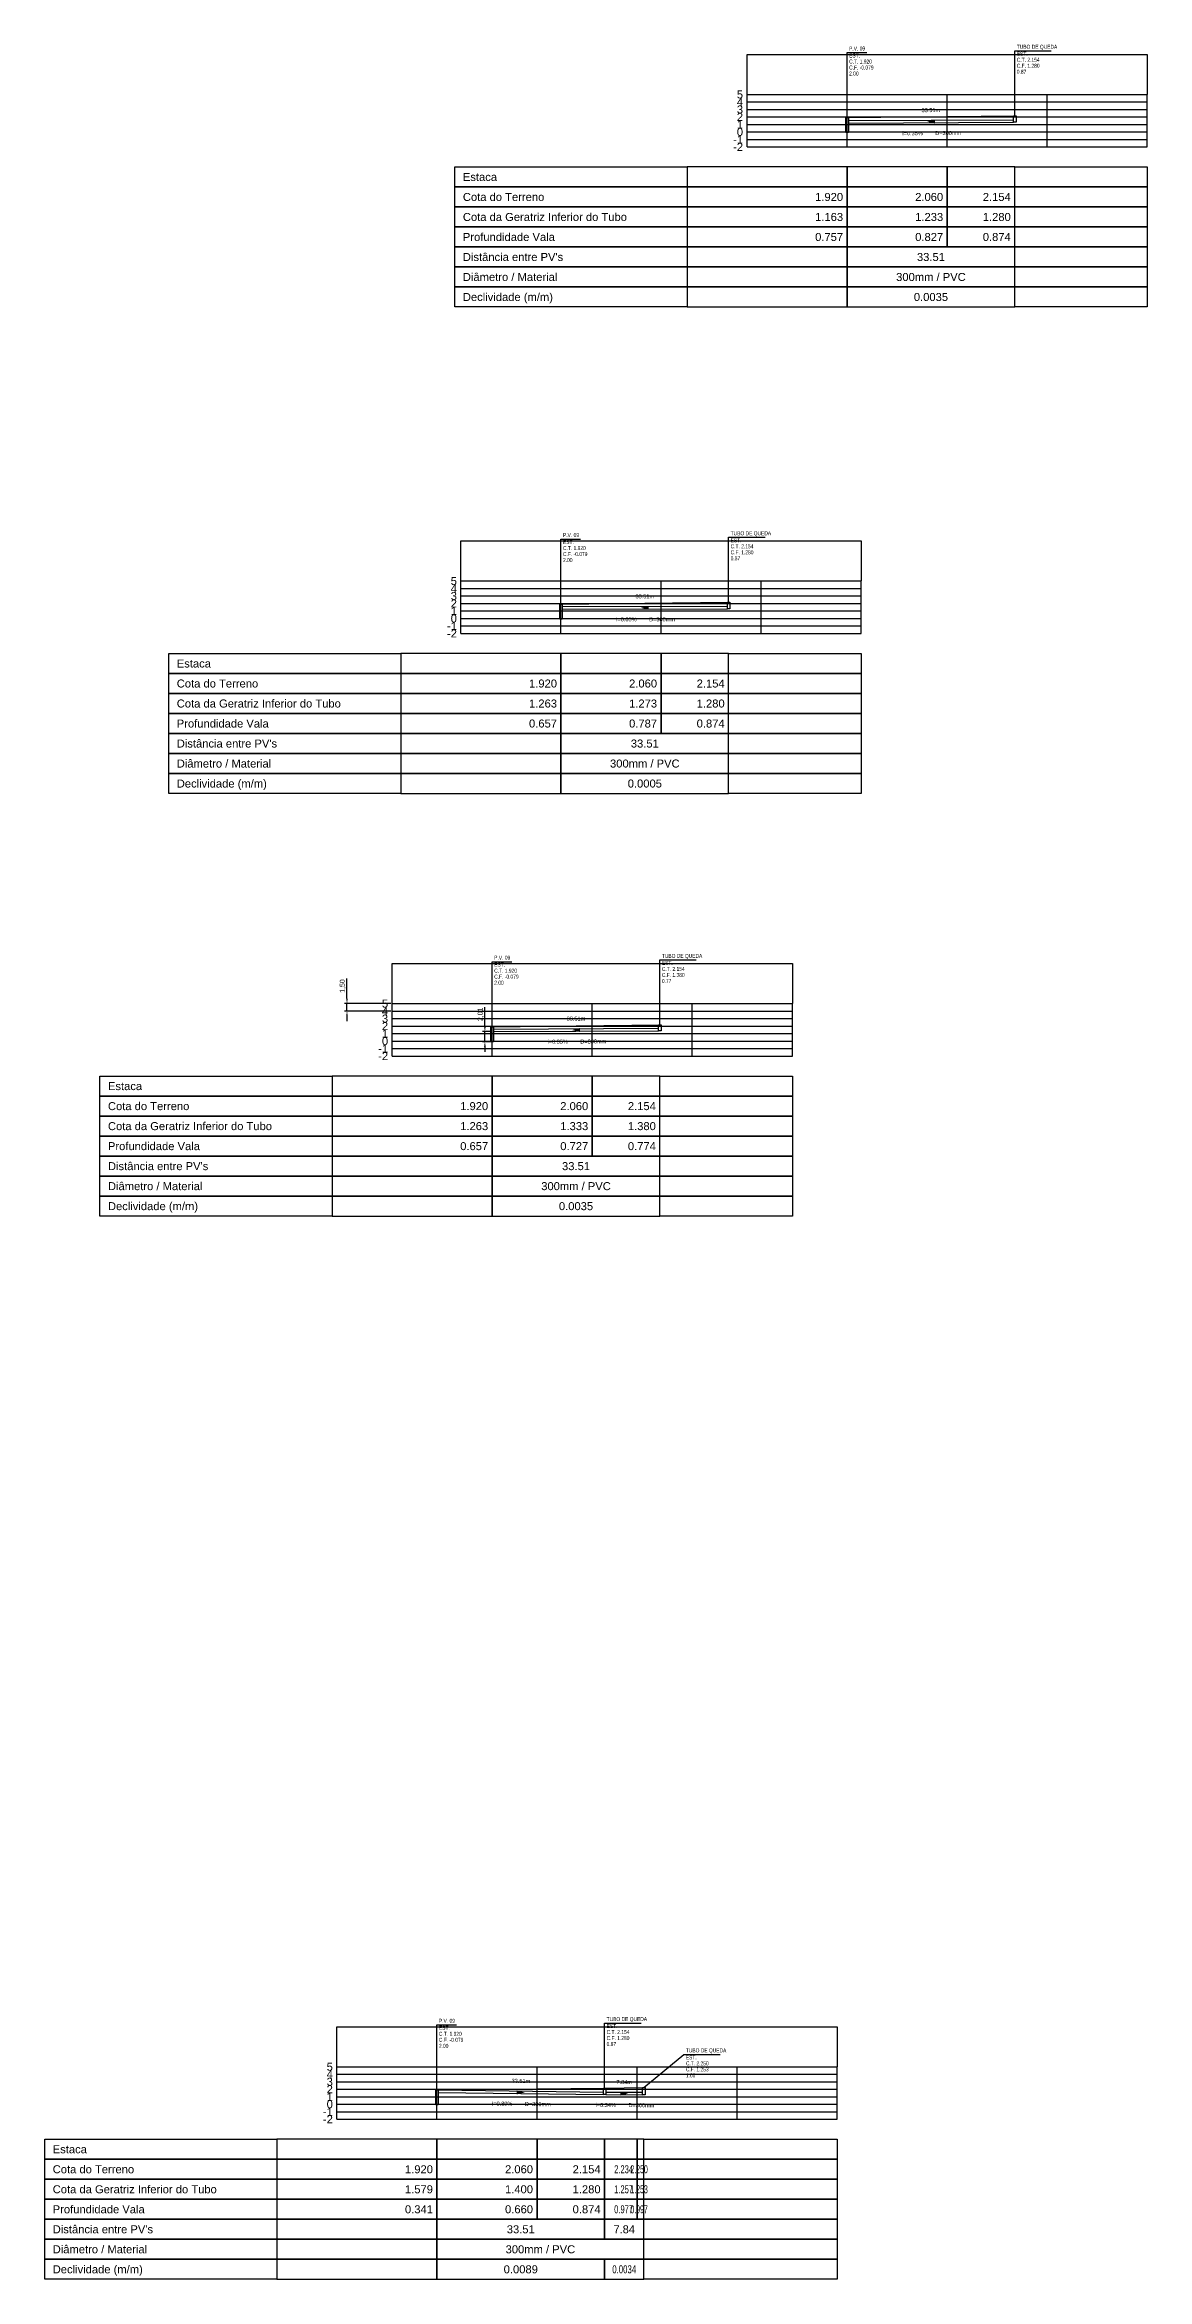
# Model space of a CAD drawing. Extents: x -160 to 364724, y -100 to 7353297.
# Drawn here: x 360011.9 to 360232.3, y 7350065.2 to 7350512 of the extents above; entities that cross this region are included whole.
import ezdxf
from ezdxf.enums import TextEntityAlignment as Align

# ---------------------------------------------------------------- set-up
doc = ezdxf.new("R2010")
doc.units = 0
doc.header["$LTSCALE"] = 5
for name, color, linetype in [('Linha_Obrigatória', 1, 'Continuous'), ('PS_IND_COMPRIMENTO', 7, 'Continuous'), ('PS_IND_DIAMETRO', 7, 'Continuous'), ('PS_IND_FLUXO', 3, 'Continuous'), ('PS_IND_INCLINACAO', 7, 'Continuous'), ('PS_PERFIL_CAIXAS', 7, 'Continuous'), ('PS_PERFIL_COTA_LIN', 7, 'Continuous'), ('PS_PERFIL_COTA_TXT', 5, 'Continuous'), ('PS_PERFIL_GRADE', 8, 'Continuous'), ('PS_PERFIL_TERRENO', 3, 'Continuous'), ('PS_PERFIL_TUBO', 7, 'Continuous'), ('PS_PONTOS_IDENTIFICACAO_LIN', 7, 'Continuous'), ('PS_PONTOS_IDENTIFICACAO_TXT', 7, 'Continuous')]:
    doc.layers.add(name, color=color, linetype=linetype)
doc.styles.get("Standard").update_dxf_attribs({"font": 'arial.ttf'})
doc.dimstyles.new('ISO-25', dxfattribs={"dimtxt": 2.5, "dimasz": 2.5, "dimexe": 1.25, "dimexo": 0.625, "dimtad": 1, "dimtxsty": 'Standard', "dimcen": 2.5, "dimadec": 0, "dimazin": 0, "dimtfac": 1, "dimtmove": 0, "dimatfit": 3, "dimfxl": 1, "dimarcsym": 0})

# ---------------------------------------------------------------- blocks, each defined once
blk = doc.blocks.new('*U311')
at = {"layer": 'PS_PERFIL_GRADE', "linetype": 'Continuous'}
for p, q in [((0, 0), (0, 10.5)), ((0, 10.5), (80, 10.5)), ((0, 9), (80, 9)), ((20, 0), (20, 10.5)), ((40, 0), (40, 10.5)), ((60, 0), (60, 10.5)), ((80, 0), (80, 10.5)), ((0, 7.5), (80, 7.5)), ((0, 6), (80, 6)), ((0, 4.5), (80, 4.5)), ((0, 3), (80, 3)), ((0, 1.5), (80, 1.5)), ((0, 0), (80, 0))]:
    blk.add_line(p, q, dxfattribs=at)
blk.add_lwpolyline([(0, 10.5), (0, 18.5), (80, 18.5), (80, 10.5)], dxfattribs=at)
at = {"layer": 'PS_PERFIL_GRADE'}
for s, p in [('4', (-0.8, 9)), ('5', (-0.8, 10.5)), ('3', (-0.8, 7.5)), ('2', (-0.8, 6)), ('1', (-0.8, 4.5)), ('-1', (-0.8, 1.5)), ('-2', (-0.8, 0)), ('0', (-0.8, 3))]:
    blk.add_text(s, height=1.6, dxfattribs=at).set_placement(p, align=Align.MIDDLE_RIGHT)
blk = doc.blocks.new('*U312')
at = {"layer": 'PS_PERFIL_GRADE', "linetype": 'Continuous'}
for p, q in [((0, 0), (0, 10.5)), ((0, 10.5), (80, 10.5)), ((0, 9), (80, 9)), ((20, 0), (20, 10.5)), ((40, 0), (40, 10.5)), ((60, 0), (60, 10.5)), ((80, 0), (80, 10.5)), ((0, 7.5), (80, 7.5)), ((0, 6), (80, 6)), ((0, 4.5), (80, 4.5)), ((0, 3), (80, 3)), ((0, 1.5), (80, 1.5)), ((0, 0), (80, 0))]:
    blk.add_line(p, q, dxfattribs=at)
blk.add_lwpolyline([(0, 10.5), (0, 18.5), (80, 18.5), (80, 10.5)], dxfattribs=at)
at = {"layer": 'PS_PERFIL_GRADE'}
for s, p in [('4', (-0.8, 9)), ('5', (-0.8, 10.5)), ('3', (-0.8, 7.5)), ('2', (-0.8, 6)), ('1', (-0.8, 4.5)), ('-1', (-0.8, 1.5)), ('-2', (-0.8, 0)), ('0', (-0.8, 3))]:
    blk.add_text(s, height=1.6, dxfattribs=at).set_placement(p, align=Align.MIDDLE_RIGHT)
blk = doc.blocks.new('*U313')
at = {"layer": 'PS_PERFIL_GRADE', "linetype": 'Continuous'}
for p, q in [((0, 0), (0, 10.5)), ((0, 10.5), (80, 10.5)), ((0, 9), (80, 9)), ((20, 0), (20, 10.5)), ((40, 0), (40, 10.5)), ((60, 0), (60, 10.5)), ((80, 0), (80, 10.5)), ((0, 7.5), (80, 7.5)), ((0, 6), (80, 6)), ((0, 4.5), (80, 4.5)), ((0, 3), (80, 3)), ((0, 1.5), (80, 1.5)), ((0, 0), (80, 0))]:
    blk.add_line(p, q, dxfattribs=at)
blk.add_lwpolyline([(0, 10.5), (0, 18.5), (80, 18.5), (80, 10.5)], dxfattribs=at)
at = {"layer": 'PS_PERFIL_GRADE'}
for s, p in [('4', (-0.8, 9)), ('5', (-0.8, 10.5)), ('3', (-0.8, 7.5)), ('2', (-0.8, 6)), ('1', (-0.8, 4.5)), ('-1', (-0.8, 1.5)), ('-2', (-0.8, 0)), ('0', (-0.8, 3))]:
    blk.add_text(s, height=1.6, dxfattribs=at).set_placement(p, align=Align.MIDDLE_RIGHT)
blk = doc.blocks.new('*D314')
at = {"layer": 'Defpoints', "color": 0, "transparency": 16777216}
for p in [(360072.32, 7350320.31), (360081.34, 7350320.31), (360081.34, 7350318.81)]:
    blk.add_point(p, dxfattribs=at)
at = {"layer": 'Linha_Obrigatória', "color": 0, "lineweight": -2, "transparency": 16777216}
for p, q in [((360072.32, 7350321.31), (360072.32, 7350325.31)), ((360081.09, 7350320.31), (360071.82, 7350320.31)), ((360081.09, 7350318.81), (360071.82, 7350318.81)), ((360072.32, 7350318.81), (360072.32, 7350320.31)), ((360072.32, 7350317.81), (360072.32, 7350316.81))]:
    blk.add_line(p, q, dxfattribs=at)
at = {"layer": 'Linha_Obrigatória', "color": 0, "transparency": 16777216}
for points in [[(360072.15, 7350321.31), (360072.48, 7350321.31), (360072.32, 7350320.31)], [(360072.15, 7350317.81), (360072.48, 7350317.81), (360072.32, 7350318.81)]]:
    blk.add_solid(points, dxfattribs=at)
at = {"layer": 'Linha_Obrigatória', "color": 0, "transparency": 16777216, "insert": (360071.47, 7350323.81), "char_height": 1, "attachment_point": 5, "rotation": 90}
blk.add_mtext('1,50', dxfattribs=at)
blk = doc.blocks.new('*D315')
at = {"layer": 'Defpoints', "color": 0, "transparency": 16777216}
for p in [(360099.88, 7350314.7), (360101.59, 7350314.7), (360101.59, 7350312.69)]:
    blk.add_point(p, dxfattribs=at)
at = {"layer": 'Linha_Obrigatória', "color": 0, "lineweight": -2, "transparency": 16777216}
for p, q in [((360099.88, 7350315.7), (360099.88, 7350319.62)), ((360101.34, 7350314.7), (360099.38, 7350314.7)), ((360101.34, 7350312.69), (360099.38, 7350312.69)), ((360099.88, 7350312.69), (360099.88, 7350314.7)), ((360099.88, 7350311.69), (360099.88, 7350310.69))]:
    blk.add_line(p, q, dxfattribs=at)
at = {"layer": 'Linha_Obrigatória', "color": 0, "transparency": 16777216}
for points in [[(360099.72, 7350315.7), (360100.05, 7350315.7), (360099.88, 7350314.7)], [(360099.72, 7350311.69), (360100.05, 7350311.69), (360099.88, 7350312.69)]]:
    blk.add_solid(points, dxfattribs=at)
at = {"layer": 'Linha_Obrigatória', "color": 0, "transparency": 16777216, "insert": (360099.03, 7350318.16), "char_height": 1, "attachment_point": 5, "rotation": 90}
blk.add_mtext('2,01', dxfattribs=at)
blk = doc.blocks.new('*U320')
at = {"layer": 'PS_PERFIL_GRADE', "linetype": 'Continuous'}
for p, q in [((0, 0), (0, 10.5)), ((0, 10.5), (100, 10.5)), ((0, 9), (100, 9)), ((20, 0), (20, 10.5)), ((40, 0), (40, 10.5)), ((60, 0), (60, 10.5)), ((80, 0), (80, 10.5)), ((100, 0), (100, 10.5)), ((0, 7.5), (100, 7.5)), ((0, 6), (100, 6)), ((0, 4.5), (100, 4.5)), ((0, 3), (100, 3)), ((0, 1.5), (100, 1.5)), ((0, 0), (100, 0))]:
    blk.add_line(p, q, dxfattribs=at)
blk.add_lwpolyline([(0, 10.5), (0, 18.5), (100, 18.5), (100, 10.5)], dxfattribs=at)
at = {"layer": 'PS_PERFIL_GRADE'}
for s, p in [('4', (-0.8, 9)), ('5', (-0.8, 10.5)), ('3', (-0.8, 7.5)), ('2', (-0.8, 6)), ('1', (-0.8, 4.5)), ('-1', (-0.8, 1.5)), ('-2', (-0.8, 0)), ('0', (-0.8, 3))]:
    blk.add_text(s, height=1.6, dxfattribs=at).set_placement(p, align=Align.MIDDLE_RIGHT)

msp = doc.modelspace()

# ---------------------------------------------------------------- linework, layer by layer
at = {"layer": 'PS_IND_FLUXO'}
for points in [[(360189.837, 7350496.643, 0.8, 0, 0), (360188.237, 7350496.635, 0, 0, 0)], [(360132.65, 7350399.436, 0.8, 0, 0), (360131.05, 7350399.435, 0, 0, 0)], [(360118.896, 7350315.02, 0.8, 0, 0), (360117.296, 7350315.011, 0, 0, 0)], [(360106.256, 7350102.627, 0.8, 0, 0), (360107.856, 7350102.605, 0, 0, 0)], [(360126.931, 7350102.376, 0.8, 0, 0), (360128.531, 7350102.367, 0, 0, 0)]]:
    msp.add_lwpolyline(points, format="xyseb", dxfattribs=at)
at = {"layer": 'PS_PERFIL_CAIXAS', "linetype": 'Continuous'}
for points in [[(360172.031, 7350497.462), (360172.531, 7350497.462), (360172.531, 7350494.463), (360172.031, 7350494.463)], [(360205.543, 7350497.813), (360206.043, 7350497.813), (360206.043, 7350496.502), (360205.543, 7350496.502)], [(360114.844, 7350400.183), (360115.344, 7350400.183), (360115.344, 7350397.185), (360114.844, 7350397.185)], [(360148.356, 7350400.535), (360148.856, 7350400.535), (360148.856, 7350399.223), (360148.356, 7350399.223)], [(360101.09, 7350315.688), (360101.59, 7350315.688), (360101.59, 7350312.69), (360101.09, 7350312.69)], [(360134.602, 7350316.039), (360135.102, 7350316.039), (360135.102, 7350314.878), (360134.602, 7350314.878)], [(360090.049, 7350103.127), (360090.549, 7350103.127), (360090.549, 7350100.128), (360090.049, 7350100.128)], [(360123.562, 7350103.478), (360124.062, 7350103.478), (360124.062, 7350102.167), (360123.562, 7350102.167)], [(360131.4, 7350103.622), (360131.9, 7350103.622), (360131.9, 7350102.126), (360131.4, 7350102.126)]]:
    msp.add_lwpolyline(points, close=True, dxfattribs=at)
at = {"layer": 'PS_PERFIL_COTA_LIN', "linetype": 'Continuous'}
for points in [[(360140.281, 7350487.582), (360140.281, 7350483.582), (360093.881, 7350483.582), (360093.881, 7350487.582)], [(360140.281, 7350487.582), (360140.281, 7350483.582), (360172.281, 7350483.582), (360172.281, 7350487.582)], [(360172.281, 7350487.582), (360172.281, 7350483.582), (360192.281, 7350483.582), (360192.281, 7350487.582)], [(360192.281, 7350487.582), (360192.281, 7350483.582), (360205.793, 7350483.582), (360205.793, 7350487.582)], [(360232.281, 7350487.582), (360232.281, 7350483.582), (360205.793, 7350483.582), (360205.793, 7350487.582)], [(360140.281, 7350483.582), (360140.281, 7350479.582), (360093.881, 7350479.582), (360093.881, 7350483.582)], [(360140.281, 7350483.582), (360140.281, 7350479.582), (360172.281, 7350479.582), (360172.281, 7350483.582)], [(360172.281, 7350483.582), (360172.281, 7350479.582), (360192.281, 7350479.582), (360192.281, 7350483.582)], [(360192.281, 7350483.582), (360192.281, 7350479.582), (360205.793, 7350479.582), (360205.793, 7350483.582)], [(360232.281, 7350483.582), (360232.281, 7350479.582), (360205.793, 7350479.582), (360205.793, 7350483.582)], [(360140.281, 7350479.582), (360140.281, 7350475.582), (360093.881, 7350475.582), (360093.881, 7350479.582)], [(360140.281, 7350479.582), (360140.281, 7350475.582), (360172.281, 7350475.582), (360172.281, 7350479.582)], [(360172.281, 7350479.582), (360172.281, 7350475.582), (360192.281, 7350475.582), (360192.281, 7350479.582)], [(360192.281, 7350479.582), (360192.281, 7350475.582), (360205.793, 7350475.582), (360205.793, 7350479.582)], [(360232.281, 7350479.582), (360232.281, 7350475.582), (360205.793, 7350475.582), (360205.793, 7350479.582)], [(360140.281, 7350475.582), (360140.281, 7350471.582), (360093.881, 7350471.582), (360093.881, 7350475.582)], [(360140.281, 7350475.582), (360140.281, 7350471.582), (360172.281, 7350471.582), (360172.281, 7350475.582)], [(360172.281, 7350475.582), (360172.281, 7350471.582), (360192.281, 7350471.582), (360192.281, 7350475.582)], [(360192.281, 7350475.582), (360192.281, 7350471.582), (360205.793, 7350471.582), (360205.793, 7350475.582)], [(360232.281, 7350475.582), (360232.281, 7350471.582), (360205.793, 7350471.582), (360205.793, 7350475.582)], [(360140.281, 7350471.582), (360140.281, 7350467.582), (360093.881, 7350467.582), (360093.881, 7350471.582)], [(360140.281, 7350471.582), (360140.281, 7350467.582), (360172.281, 7350467.582), (360172.281, 7350471.582)], [(360172.281, 7350471.582), (360172.281, 7350467.582), (360205.793, 7350467.582), (360205.793, 7350471.582)], [(360232.281, 7350471.582), (360232.281, 7350467.582), (360205.793, 7350467.582), (360205.793, 7350471.582)], [(360140.281, 7350467.582), (360140.281, 7350463.582), (360093.881, 7350463.582), (360093.881, 7350467.582)], [(360140.281, 7350467.582), (360140.281, 7350463.582), (360172.281, 7350463.582), (360172.281, 7350467.582)], [(360172.281, 7350467.582), (360172.281, 7350463.582), (360205.793, 7350463.582), (360205.793, 7350467.582)], [(360232.281, 7350467.582), (360232.281, 7350463.582), (360205.793, 7350463.582), (360205.793, 7350467.582)], [(360140.281, 7350463.582), (360140.281, 7350459.582), (360093.881, 7350459.582), (360093.881, 7350463.582)], [(360140.281, 7350463.582), (360140.281, 7350459.582), (360172.281, 7350459.582), (360172.281, 7350463.582)], [(360172.281, 7350463.582), (360172.281, 7350459.582), (360205.793, 7350459.582), (360205.793, 7350463.582)], [(360232.281, 7350463.582), (360232.281, 7350459.582), (360205.793, 7350459.582), (360205.793, 7350463.582)], [(360083.094, 7350390.303), (360083.094, 7350386.303), (360036.694, 7350386.303), (360036.694, 7350390.303)], [(360083.094, 7350390.303), (360083.094, 7350386.303), (360115.094, 7350386.303), (360115.094, 7350390.303)], [(360115.094, 7350390.303), (360115.094, 7350386.303), (360135.094, 7350386.303), (360135.094, 7350390.303)], [(360135.094, 7350390.303), (360135.094, 7350386.303), (360148.606, 7350386.303), (360148.606, 7350390.303)], [(360175.094, 7350390.303), (360175.094, 7350386.303), (360148.606, 7350386.303), (360148.606, 7350390.303)], [(360083.094, 7350386.303), (360083.094, 7350382.303), (360036.694, 7350382.303), (360036.694, 7350386.303)], [(360083.094, 7350386.303), (360083.094, 7350382.303), (360115.094, 7350382.303), (360115.094, 7350386.303)], [(360115.094, 7350386.303), (360115.094, 7350382.303), (360135.094, 7350382.303), (360135.094, 7350386.303)], [(360135.094, 7350386.303), (360135.094, 7350382.303), (360148.606, 7350382.303), (360148.606, 7350386.303)], [(360175.094, 7350386.303), (360175.094, 7350382.303), (360148.606, 7350382.303), (360148.606, 7350386.303)], [(360083.094, 7350382.303), (360083.094, 7350378.303), (360036.694, 7350378.303), (360036.694, 7350382.303)], [(360083.094, 7350382.303), (360083.094, 7350378.303), (360115.094, 7350378.303), (360115.094, 7350382.303)], [(360115.094, 7350382.303), (360115.094, 7350378.303), (360135.094, 7350378.303), (360135.094, 7350382.303)], [(360135.094, 7350382.303), (360135.094, 7350378.303), (360148.606, 7350378.303), (360148.606, 7350382.303)], [(360175.094, 7350382.303), (360175.094, 7350378.303), (360148.606, 7350378.303), (360148.606, 7350382.303)], [(360083.094, 7350378.303), (360083.094, 7350374.303), (360036.694, 7350374.303), (360036.694, 7350378.303)], [(360083.094, 7350378.303), (360083.094, 7350374.303), (360115.094, 7350374.303), (360115.094, 7350378.303)], [(360115.094, 7350378.303), (360115.094, 7350374.303), (360135.094, 7350374.303), (360135.094, 7350378.303)], [(360135.094, 7350378.303), (360135.094, 7350374.303), (360148.606, 7350374.303), (360148.606, 7350378.303)], [(360175.094, 7350378.303), (360175.094, 7350374.303), (360148.606, 7350374.303), (360148.606, 7350378.303)], [(360083.094, 7350374.303), (360083.094, 7350370.303), (360036.694, 7350370.303), (360036.694, 7350374.303)], [(360083.094, 7350370.303), (360083.094, 7350366.303), (360036.694, 7350366.303), (360036.694, 7350370.303)], [(360083.094, 7350374.303), (360083.094, 7350370.303), (360115.094, 7350370.303), (360115.094, 7350374.303)], [(360083.094, 7350370.303), (360083.094, 7350366.303), (360115.094, 7350366.303), (360115.094, 7350370.303)], [(360115.094, 7350374.303), (360115.094, 7350370.303), (360148.606, 7350370.303), (360148.606, 7350374.303)], [(360115.094, 7350370.303), (360115.094, 7350366.303), (360148.606, 7350366.303), (360148.606, 7350370.303)], [(360175.094, 7350374.303), (360175.094, 7350370.303), (360148.606, 7350370.303), (360148.606, 7350374.303)], [(360175.094, 7350370.303), (360175.094, 7350366.303), (360148.606, 7350366.303), (360148.606, 7350370.303)], [(360083.094, 7350366.303), (360083.094, 7350362.303), (360036.694, 7350362.303), (360036.694, 7350366.303)], [(360083.094, 7350366.303), (360083.094, 7350362.303), (360115.094, 7350362.303), (360115.094, 7350366.303)], [(360115.094, 7350366.303), (360115.094, 7350362.303), (360148.606, 7350362.303), (360148.606, 7350366.303)], [(360175.094, 7350366.303), (360175.094, 7350362.303), (360148.606, 7350362.303), (360148.606, 7350366.303)], [(360069.34, 7350305.808), (360069.34, 7350301.808), (360022.94, 7350301.808), (360022.94, 7350305.808)], [(360069.34, 7350305.808), (360069.34, 7350301.808), (360101.34, 7350301.808), (360101.34, 7350305.808)], [(360101.34, 7350305.808), (360101.34, 7350301.808), (360121.34, 7350301.808), (360121.34, 7350305.808)], [(360121.34, 7350305.808), (360121.34, 7350301.808), (360134.852, 7350301.808), (360134.852, 7350305.808)], [(360161.34, 7350305.808), (360161.34, 7350301.808), (360134.852, 7350301.808), (360134.852, 7350305.808)], [(360069.34, 7350301.808), (360069.34, 7350297.808), (360022.94, 7350297.808), (360022.94, 7350301.808)], [(360069.34, 7350301.808), (360069.34, 7350297.808), (360101.34, 7350297.808), (360101.34, 7350301.808)], [(360101.34, 7350301.808), (360101.34, 7350297.808), (360121.34, 7350297.808), (360121.34, 7350301.808)], [(360121.34, 7350301.808), (360121.34, 7350297.808), (360134.852, 7350297.808), (360134.852, 7350301.808)], [(360161.34, 7350301.808), (360161.34, 7350297.808), (360134.852, 7350297.808), (360134.852, 7350301.808)], [(360069.34, 7350297.808), (360069.34, 7350293.808), (360022.94, 7350293.808), (360022.94, 7350297.808)], [(360069.34, 7350297.808), (360069.34, 7350293.808), (360101.34, 7350293.808), (360101.34, 7350297.808)], [(360101.34, 7350297.808), (360101.34, 7350293.808), (360121.34, 7350293.808), (360121.34, 7350297.808)], [(360121.34, 7350297.808), (360121.34, 7350293.808), (360134.852, 7350293.808), (360134.852, 7350297.808)], [(360161.34, 7350297.808), (360161.34, 7350293.808), (360134.852, 7350293.808), (360134.852, 7350297.808)], [(360069.34, 7350293.808), (360069.34, 7350289.808), (360022.94, 7350289.808), (360022.94, 7350293.808)], [(360069.34, 7350293.808), (360069.34, 7350289.808), (360101.34, 7350289.808), (360101.34, 7350293.808)], [(360101.34, 7350293.808), (360101.34, 7350289.808), (360121.34, 7350289.808), (360121.34, 7350293.808)], [(360121.34, 7350293.808), (360121.34, 7350289.808), (360134.852, 7350289.808), (360134.852, 7350293.808)], [(360161.34, 7350293.808), (360161.34, 7350289.808), (360134.852, 7350289.808), (360134.852, 7350293.808)], [(360069.34, 7350289.808), (360069.34, 7350285.808), (360022.94, 7350285.808), (360022.94, 7350289.808)], [(360069.34, 7350285.808), (360069.34, 7350281.808), (360022.94, 7350281.808), (360022.94, 7350285.808)], [(360069.34, 7350289.808), (360069.34, 7350285.808), (360101.34, 7350285.808), (360101.34, 7350289.808)], [(360069.34, 7350285.808), (360069.34, 7350281.808), (360101.34, 7350281.808), (360101.34, 7350285.808)], [(360101.34, 7350289.808), (360101.34, 7350285.808), (360134.852, 7350285.808), (360134.852, 7350289.808)], [(360101.34, 7350285.808), (360101.34, 7350281.808), (360134.852, 7350281.808), (360134.852, 7350285.808)], [(360161.34, 7350289.808), (360161.34, 7350285.808), (360134.852, 7350285.808), (360134.852, 7350289.808)], [(360161.34, 7350285.808), (360161.34, 7350281.808), (360134.852, 7350281.808), (360134.852, 7350285.808)], [(360069.34, 7350281.808), (360069.34, 7350277.808), (360022.94, 7350277.808), (360022.94, 7350281.808)], [(360069.34, 7350281.808), (360069.34, 7350277.808), (360101.34, 7350277.808), (360101.34, 7350281.808)], [(360101.34, 7350281.808), (360101.34, 7350277.808), (360134.852, 7350277.808), (360134.852, 7350281.808)], [(360161.34, 7350281.808), (360161.34, 7350277.808), (360134.852, 7350277.808), (360134.852, 7350281.808)], [(360058.299, 7350093.247), (360058.299, 7350089.247), (360011.899, 7350089.247), (360011.899, 7350093.247)], [(360058.299, 7350089.247), (360058.299, 7350085.247), (360011.899, 7350085.247), (360011.899, 7350089.247)], [(360058.299, 7350093.247), (360058.299, 7350089.247), (360090.299, 7350089.247), (360090.299, 7350093.247)], [(360058.299, 7350089.247), (360058.299, 7350085.247), (360090.299, 7350085.247), (360090.299, 7350089.247)], [(360090.299, 7350093.247), (360090.299, 7350089.247), (360110.299, 7350089.247), (360110.299, 7350093.247)], [(360090.299, 7350089.247), (360090.299, 7350085.247), (360110.299, 7350085.247), (360110.299, 7350089.247)], [(360110.299, 7350093.247), (360110.299, 7350089.247), (360123.812, 7350089.247), (360123.812, 7350093.247)], [(360110.299, 7350089.247), (360110.299, 7350085.247), (360123.812, 7350085.247), (360123.812, 7350089.247)], [(360123.812, 7350093.247), (360123.812, 7350089.247), (360130.299, 7350089.247), (360130.299, 7350093.247)], [(360123.812, 7350089.247), (360123.812, 7350085.247), (360130.299, 7350085.247), (360130.299, 7350089.247)], [(360130.299, 7350093.247), (360130.299, 7350089.247), (360131.65, 7350089.247), (360131.65, 7350093.247)], [(360130.299, 7350089.247), (360130.299, 7350085.247), (360131.65, 7350085.247), (360131.65, 7350089.247)], [(360170.299, 7350093.247), (360170.299, 7350089.247), (360131.65, 7350089.247), (360131.65, 7350093.247)], [(360170.299, 7350089.247), (360170.299, 7350085.247), (360131.65, 7350085.247), (360131.65, 7350089.247)], [(360058.299, 7350085.247), (360058.299, 7350081.247), (360011.899, 7350081.247), (360011.899, 7350085.247)], [(360058.299, 7350085.247), (360058.299, 7350081.247), (360090.299, 7350081.247), (360090.299, 7350085.247)], [(360090.299, 7350085.247), (360090.299, 7350081.247), (360110.299, 7350081.247), (360110.299, 7350085.247)], [(360110.299, 7350085.247), (360110.299, 7350081.247), (360123.812, 7350081.247), (360123.812, 7350085.247)], [(360123.812, 7350085.247), (360123.812, 7350081.247), (360130.299, 7350081.247), (360130.299, 7350085.247)], [(360130.299, 7350085.247), (360130.299, 7350081.247), (360131.65, 7350081.247), (360131.65, 7350085.247)], [(360170.299, 7350085.247), (360170.299, 7350081.247), (360131.65, 7350081.247), (360131.65, 7350085.247)], [(360058.299, 7350081.247), (360058.299, 7350077.247), (360011.899, 7350077.247), (360011.899, 7350081.247)], [(360058.299, 7350081.247), (360058.299, 7350077.247), (360090.299, 7350077.247), (360090.299, 7350081.247)], [(360090.299, 7350081.247), (360090.299, 7350077.247), (360110.299, 7350077.247), (360110.299, 7350081.247)], [(360110.299, 7350081.247), (360110.299, 7350077.247), (360123.812, 7350077.247), (360123.812, 7350081.247)], [(360123.812, 7350081.247), (360123.812, 7350077.247), (360130.299, 7350077.247), (360130.299, 7350081.247)], [(360130.299, 7350081.247), (360130.299, 7350077.247), (360131.65, 7350077.247), (360131.65, 7350081.247)], [(360170.299, 7350081.247), (360170.299, 7350077.247), (360131.65, 7350077.247), (360131.65, 7350081.247)], [(360058.299, 7350077.247), (360058.299, 7350073.247), (360011.899, 7350073.247), (360011.899, 7350077.247)], [(360058.299, 7350077.247), (360058.299, 7350073.247), (360090.299, 7350073.247), (360090.299, 7350077.247)], [(360090.299, 7350077.247), (360090.299, 7350073.247), (360123.812, 7350073.247), (360123.812, 7350077.247)], [(360123.812, 7350077.247), (360123.812, 7350073.247), (360131.65, 7350073.247), (360131.65, 7350077.247)], [(360170.299, 7350077.247), (360170.299, 7350073.247), (360131.65, 7350073.247), (360131.65, 7350077.247)], [(360058.299, 7350073.247), (360058.299, 7350069.247), (360011.899, 7350069.247), (360011.899, 7350073.247)], [(360058.299, 7350073.247), (360058.299, 7350069.247), (360090.299, 7350069.247), (360090.299, 7350073.247)], [(360090.299, 7350073.247), (360090.299, 7350069.247), (360131.65, 7350069.247), (360131.65, 7350073.247)], [(360170.299, 7350073.247), (360170.299, 7350069.247), (360131.65, 7350069.247), (360131.65, 7350073.247)], [(360058.299, 7350069.247), (360058.299, 7350065.247), (360011.899, 7350065.247), (360011.899, 7350069.247)], [(360058.299, 7350069.247), (360058.299, 7350065.247), (360090.299, 7350065.247), (360090.299, 7350069.247)], [(360090.299, 7350069.247), (360090.299, 7350065.247), (360123.812, 7350065.247), (360123.812, 7350069.247)], [(360123.812, 7350069.247), (360123.812, 7350065.247), (360131.65, 7350065.247), (360131.65, 7350069.247)], [(360170.299, 7350069.247), (360170.299, 7350065.247), (360131.65, 7350065.247), (360131.65, 7350069.247)]]:
    msp.add_lwpolyline(points, close=True, dxfattribs=at)
for points in [[(360172.281, 7350471.582), (360192.281, 7350471.582)], [(360192.281, 7350471.582), (360205.793, 7350471.582)], [(360172.281, 7350467.582), (360192.281, 7350467.582)], [(360172.281, 7350467.582), (360192.281, 7350467.582)], [(360192.281, 7350467.582), (360205.793, 7350467.582)], [(360192.281, 7350467.582), (360205.793, 7350467.582)], [(360172.281, 7350463.582), (360192.281, 7350463.582)], [(360172.281, 7350463.582), (360192.281, 7350463.582)], [(360192.281, 7350463.582), (360205.793, 7350463.582)], [(360192.281, 7350463.582), (360205.793, 7350463.582)], [(360172.281, 7350459.582), (360192.281, 7350459.582)], [(360192.281, 7350459.582), (360205.793, 7350459.582)], [(360115.094, 7350374.303), (360135.094, 7350374.303)], [(360115.094, 7350370.303), (360135.094, 7350370.303)], [(360115.094, 7350370.303), (360135.094, 7350370.303)], [(360135.094, 7350374.303), (360148.606, 7350374.303)], [(360135.094, 7350370.303), (360148.606, 7350370.303)], [(360135.094, 7350370.303), (360148.606, 7350370.303)], [(360115.094, 7350366.303), (360135.094, 7350366.303)], [(360115.094, 7350366.303), (360135.094, 7350366.303)], [(360135.094, 7350366.303), (360148.606, 7350366.303)], [(360135.094, 7350366.303), (360148.606, 7350366.303)], [(360115.094, 7350362.303), (360135.094, 7350362.303)], [(360135.094, 7350362.303), (360148.606, 7350362.303)], [(360101.34, 7350289.808), (360121.34, 7350289.808)], [(360101.34, 7350285.808), (360121.34, 7350285.808)], [(360101.34, 7350285.808), (360121.34, 7350285.808)], [(360121.34, 7350289.808), (360134.852, 7350289.808)], [(360121.34, 7350285.808), (360134.852, 7350285.808)], [(360121.34, 7350285.808), (360134.852, 7350285.808)], [(360101.34, 7350281.808), (360121.34, 7350281.808)], [(360101.34, 7350281.808), (360121.34, 7350281.808)], [(360121.34, 7350281.808), (360134.852, 7350281.808)], [(360121.34, 7350281.808), (360134.852, 7350281.808)], [(360101.34, 7350277.808), (360121.34, 7350277.808)], [(360121.34, 7350277.808), (360134.852, 7350277.808)], [(360090.299, 7350077.247), (360110.299, 7350077.247)], [(360110.299, 7350077.247), (360123.812, 7350077.247)], [(360130.299, 7350077.247), (360131.65, 7350077.247)], [(360058.299, 7350073.247), (360090.299, 7350073.247)], [(360090.299, 7350073.247), (360110.299, 7350073.247)], [(360090.299, 7350073.247), (360110.299, 7350073.247)], [(360110.299, 7350073.247), (360123.812, 7350073.247)], [(360110.299, 7350073.247), (360123.812, 7350073.247)], [(360130.299, 7350073.247), (360131.65, 7350073.247)], [(360130.299, 7350073.247), (360131.65, 7350073.247)], [(360058.299, 7350069.247), (360090.299, 7350069.247)], [(360090.299, 7350069.247), (360110.299, 7350069.247)], [(360090.299, 7350069.247), (360110.299, 7350069.247)], [(360110.299, 7350069.247), (360123.812, 7350069.247)], [(360110.299, 7350069.247), (360123.812, 7350069.247)], [(360130.299, 7350069.247), (360131.65, 7350069.247)], [(360130.299, 7350069.247), (360131.65, 7350069.247)], [(360090.299, 7350065.247), (360110.299, 7350065.247)], [(360110.299, 7350065.247), (360123.812, 7350065.247)], [(360130.299, 7350065.247), (360131.65, 7350065.247)]]:
    msp.add_lwpolyline(points, dxfattribs=at)
at = {"layer": 'PS_PERFIL_TERRENO', "linetype": 'Continuous'}
for points in [[(360172.281, 7350497.462), (360205.793, 7350497.813)], [(360115.094, 7350400.183), (360148.606, 7350400.535)], [(360101.34, 7350315.688), (360134.852, 7350316.039)], [(360090.299, 7350103.127), (360123.812, 7350103.478), (360131.65, 7350103.622)]]:
    msp.add_lwpolyline(points, dxfattribs=at)
at = {"layer": 'PS_PERFIL_TUBO', "linetype": 'Continuous'}
for points in [[(360172.531, 7350496.326), (360205.543, 7350496.502), (360205.543, 7350496.952), (360172.531, 7350496.776)], [(360115.344, 7350399.198), (360148.356, 7350399.223), (360148.356, 7350399.673), (360115.344, 7350399.648)], [(360101.59, 7350314.703), (360134.602, 7350314.878), (360134.602, 7350315.328), (360101.59, 7350315.153)], [(360090.549, 7350102.615), (360123.562, 7350102.167), (360123.562, 7350102.617), (360090.549, 7350103.065)], [(360124.062, 7350102.167), (360131.4, 7350102.126), (360131.4, 7350102.576), (360124.062, 7350102.617)]]:
    msp.add_lwpolyline(points, close=True, dxfattribs=at)
at = {"layer": 'PS_PONTOS_IDENTIFICACAO_LIN', "linetype": 'Continuous'}
for points in [[(360172.281, 7350497.462), (360172.281, 7350510.462), (360176.201, 7350510.462)], [(360205.793, 7350497.813), (360205.793, 7350510.813), (360213.073, 7350510.813)], [(360115.094, 7350400.183), (360115.094, 7350413.183), (360119.014, 7350413.183)], [(360148.606, 7350400.535), (360148.606, 7350413.535), (360155.886, 7350413.535)], [(360101.34, 7350315.688), (360101.34, 7350328.688), (360105.26, 7350328.688)], [(360134.852, 7350316.039), (360134.852, 7350329.039), (360142.132, 7350329.039)], [(360090.299, 7350103.127), (360090.299, 7350116.127), (360094.219, 7350116.127)], [(360123.812, 7350103.478), (360123.812, 7350116.478), (360131.092, 7350116.478)], [(360131.65, 7350103.622), (360139.65, 7350110.222), (360146.93, 7350110.222)]]:
    msp.add_lwpolyline(points, dxfattribs=at)

# ---------------------------------------------------------------- block references
at = {"layer": 'PS_PERFIL_GRADE'}
for name, p in [('*U311', (360152.281, 7350491.582)), ('*U312', (360095.094, 7350394.303)), ('*U313', (360081.34, 7350309.808)), ('*U320', (360070.299, 7350097.247))]:
    msp.add_blockref(name, p, dxfattribs=at)

# ---------------------------------------------------------------- texts
at = {"layer": 'PS_IND_COMPRIMENTO', "width": 0.8}
for s, rotation, p in [('33.51m', 0.30459, (360189.025, 7350498.939)), ('33.51m', 0.04426, (360131.848, 7350401.736)), ('33.51m', 0.30459, (360118.084, 7350317.315)), ('33.51m', 359.22164, (360107.087, 7350104.916)), ('7.84m', 359.68379, (360127.744, 7350104.671))]:
    msp.add_text(s, height=0.8, rotation=rotation, dxfattribs=at).set_placement(p, align=Align.MIDDLE_CENTER)
at = {"layer": 'PS_IND_DIAMETRO', "width": 0.8}
for rotation, p in [(0.30459, (360192.489, 7350494.357)), (0.04426, (360135.292, 7350397.138)), (0.30459, (360121.548, 7350312.734)), (359.22164, (360110.464, 7350100.269)), (359.68379, (360131.158, 7350100.052))]:
    msp.add_text('D=300mm', height=0.8, rotation=rotation, dxfattribs=at).set_placement(p, align=Align.MIDDLE_CENTER)
at = {"layer": 'PS_IND_INCLINACAO', "width": 0.8}
for s, rotation, p in [('i=0.35%', 0.30459, (360185.369, 7350494.32)), ('i=0.05%', 0.04426, (360128.172, 7350397.133)), ('i=0.35%', 0.30459, (360114.428, 7350312.696)), ('i=0.89%', 359.22164, (360103.345, 7350100.366)), ('i=0.34%', 359.68379, (360124.038, 7350100.092))]:
    msp.add_text(s, height=0.8, rotation=rotation, dxfattribs=at).set_placement(p, align=Align.MIDDLE_CENTER)
at = {"layer": 'PS_PERFIL_COTA_TXT'}
for s, p in [('Cota do Terreno', (360095.481, 7350481.582)), ('Estaca', (360095.481, 7350485.582)), ('Cota da Geratriz Inferior do Tubo', (360095.481, 7350477.582)), ('Profundidade Vala', (360095.481, 7350473.582)), ("Distância entre PV's", (360095.481, 7350469.582)), ('Diâmetro / Material', (360095.481, 7350465.582)), ('Declividade (m/m)', (360095.481, 7350461.582)), ('Estaca', (360038.294, 7350388.303)), ('Cota do Terreno', (360038.294, 7350384.303)), ('Cota da Geratriz Inferior do Tubo', (360038.294, 7350380.303)), ('Profundidade Vala', (360038.294, 7350376.303)), ("Distância entre PV's", (360038.294, 7350372.303)), ('Diâmetro / Material', (360038.294, 7350368.303)), ('Declividade (m/m)', (360038.294, 7350364.303)), ('Estaca', (360024.54, 7350303.808)), ('Cota do Terreno', (360024.54, 7350299.808)), ('Cota da Geratriz Inferior do Tubo', (360024.54, 7350295.808)), ('Profundidade Vala', (360024.54, 7350291.808)), ("Distância entre PV's", (360024.54, 7350287.808)), ('Diâmetro / Material', (360024.54, 7350283.808)), ('Declividade (m/m)', (360024.54, 7350279.808)), ('Estaca', (360013.499, 7350091.247)), ('Cota do Terreno', (360013.499, 7350087.247)), ('Cota da Geratriz Inferior do Tubo', (360013.499, 7350083.247)), ('Profundidade Vala', (360013.499, 7350079.247)), ("Distância entre PV's", (360013.499, 7350075.247)), ('Diâmetro / Material', (360013.499, 7350071.247)), ('Declividade (m/m)', (360013.499, 7350067.247))]:
    msp.add_text(s, height=1.6, dxfattribs=at).set_placement(p, align=Align.MIDDLE_LEFT)
for s, p in [('1.920', (360171.481, 7350481.582)), ('2.060', (360191.481, 7350481.582)), ('2.154', (360204.993, 7350481.582)), ('1.163', (360171.481, 7350477.582)), ('1.233', (360191.481, 7350477.582)), ('1.280', (360204.993, 7350477.582)), ('0.757', (360171.481, 7350473.582)), ('0.827', (360191.481, 7350473.582)), ('0.874', (360204.993, 7350473.582)), ('1.920', (360114.294, 7350384.303)), ('2.060', (360134.294, 7350384.303)), ('2.154', (360147.806, 7350384.303)), ('1.263', (360114.294, 7350380.303)), ('1.273', (360134.294, 7350380.303)), ('1.280', (360147.806, 7350380.303)), ('0.657', (360114.294, 7350376.303)), ('0.787', (360134.294, 7350376.303)), ('0.874', (360147.806, 7350376.303)), ('1.920', (360100.54, 7350299.808)), ('2.060', (360120.54, 7350299.808)), ('2.154', (360134.052, 7350299.808)), ('1.263', (360100.54, 7350295.808)), ('1.333', (360120.54, 7350295.808)), ('1.380', (360134.052, 7350295.808)), ('0.657', (360100.54, 7350291.808)), ('0.727', (360120.54, 7350291.808)), ('0.774', (360134.052, 7350291.808)), ('1.920', (360089.499, 7350087.247)), ('2.060', (360109.499, 7350087.247)), ('2.154', (360123.012, 7350087.247)), ('0.341', (360089.499, 7350079.247)), ('1.579', (360089.499, 7350083.247)), ('0.660', (360109.499, 7350079.247)), ('1.400', (360109.499, 7350083.247)), ('0.874', (360123.012, 7350079.247)), ('1.280', (360123.012, 7350083.247))]:
    msp.add_text(s, height=1.6, dxfattribs=at).set_placement(p, align=Align.MIDDLE_RIGHT)
for s, p in [('33.51', (360189.037, 7350469.582)), ('300mm / PVC', (360189.037, 7350465.582)), ('0.0035', (360189.037, 7350461.582)), ('33.51', (360131.85, 7350372.303)), ('300mm / PVC', (360131.85, 7350368.303)), ('0.0005', (360131.85, 7350364.303)), ('33.51', (360118.096, 7350287.808)), ('300mm / PVC', (360118.096, 7350283.808)), ('0.0035', (360118.096, 7350279.808)), ('33.51', (360107.056, 7350075.247)), ('300mm / PVC', (360110.975, 7350071.247)), ('0.0089', (360107.056, 7350067.247))]:
    msp.add_text(s, height=1.6, dxfattribs=at).set_placement(p, align=Align.MIDDLE_CENTER)
for s, width, p in [('2.234', 0.675785, (360129.499, 7350087.247)), ('2.250', 0.5, (360132.45, 7350087.247)), ('0.977', 0.675785, (360129.499, 7350079.247)), ('1.257', 0.675785, (360129.499, 7350083.247)), ('0.997', 0.5, (360132.45, 7350079.247)), ('1.253', 0.5, (360132.45, 7350083.247))]:
    msp.add_text(s, height=1.6, dxfattribs=dict(at, width=width)).set_placement(p, align=Align.MIDDLE_RIGHT)
for s, width, p in [('7.84', 0.979806, (360127.731, 7350075.247)), ('0.0034', 0.699861, (360127.731, 7350067.247))]:
    msp.add_text(s, height=1.6, dxfattribs=dict(at, width=width)).set_placement(p, align=Align.MIDDLE_CENTER)
at = {"layer": 'PS_PONTOS_IDENTIFICACAO_TXT', "width": 0.7}
for s, p in [('C.T. 1.920', (360172.681, 7350508.262)), ('P.V. 09', (360172.681, 7350510.862)), ('EST. ', (360172.681, 7350509.462)), ('TUBO DE QUEDA', (360206.193, 7350511.213)), ('C.T. 2.154', (360206.193, 7350508.613)), ('EST. ', (360206.193, 7350509.813)), ('C.F. -0.079', (360172.681, 7350507.062)), ('2.00', (360172.681, 7350505.862)), ('0.87', (360206.193, 7350506.213)), ('C.F. 1.280', (360206.193, 7350507.413)), ('C.T. 1.920', (360115.494, 7350410.983)), ('C.F. -0.079', (360115.494, 7350409.783)), ('P.V. 09', (360115.494, 7350413.583)), ('EST. ', (360115.494, 7350412.183)), ('TUBO DE QUEDA', (360149.006, 7350413.935)), ('C.T. 2.154', (360149.006, 7350411.335)), ('C.F. 1.280', (360149.006, 7350410.135)), ('EST. ', (360149.006, 7350412.535)), ('2.00', (360115.494, 7350408.583)), ('0.87', (360149.006, 7350408.935)), ('TUBO DE QUEDA', (360135.252, 7350329.439)), ('C.T. 1.920', (360101.74, 7350326.488)), ('C.F. -0.079', (360101.74, 7350325.288)), ('P.V. 09', (360101.74, 7350329.088)), ('EST. ', (360101.74, 7350327.688)), ('C.T. 2.154', (360135.252, 7350326.839)), ('C.F. 1.380', (360135.252, 7350325.639)), ('EST. ', (360135.252, 7350328.039)), ('2.00', (360101.74, 7350324.088)), ('0.77', (360135.252, 7350324.439)), ('P.V. 09', (360090.699, 7350116.527)), ('EST. ', (360090.699, 7350115.127)), ('TUBO DE QUEDA', (360124.212, 7350116.878)), ('EST. ', (360124.212, 7350115.478)), ('C.T. 1.920', (360090.699, 7350113.927)), ('C.F. -0.079', (360090.699, 7350112.727)), ('2.00', (360090.699, 7350111.527)), ('0.87', (360124.212, 7350111.878)), ('C.T. 2.154', (360124.212, 7350114.278)), ('C.F. 1.280', (360124.212, 7350113.078)), ('TUBO DE QUEDA', (360140.05, 7350110.622)), ('C.T. 2.250', (360140.05, 7350108.022)), ('C.F. 1.253', (360140.05, 7350106.822)), ('EST. ', (360140.05, 7350109.222)), ('1.00', (360140.05, 7350105.622))]:
    msp.add_text(s, height=0.8, dxfattribs=at).set_placement(p)

# ---------------------------------------------------------------- dimensions: what is measured, and where the dimension line sits
at = {"layer": 'Linha_Obrigatória'}
for base, p1, p2, picture, middle in [((360072.318, 7350320.308), (360081.34, 7350318.808), (360081.34, 7350320.308), '*D314', (360071.467, 7350323.808)), ((360099.882, 7350314.703), (360101.59, 7350312.69), (360101.59, 7350314.703), '*D315', (360099.031, 7350318.163))]:
    dim = msp.add_linear_dim(base=base, p1=p1, p2=p2, angle=90, dimstyle='ISO-25', override={"dimscale": 0.4, "dimzin": 0}, dxfattribs=at)
    dim.commit()
    dim.dimension.update_dxf_attribs({"geometry": picture, "text_midpoint": middle})

doc.saveas('drawing.dxf')
